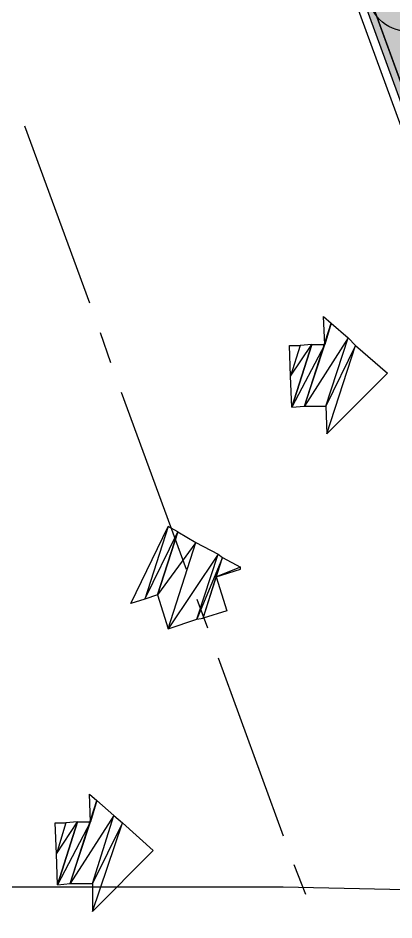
# Model space of a CAD drawing. Header units: metres. Extents: x 1 to 213, y 1 to 147.
# Drawn here: x 108.96 to 112.7, y 24.22 to 33.18 of the extents above; entities that cross this region are included whole.
import ezdxf

# ---------------------------------------------------------------- set-up
doc = ezdxf.new("R2010")
doc.units = ezdxf.units.M
doc.linetypes.add('DASHED', pattern=[1.524, 1.27, -0.254])
for name, color, linetype in [('00-BASE-ARQUITECTURA', 8, 'Continuous'), ('PJ-COPA-ADULTA', 8, 'DASHED'), ('PJ-GRAVILLA', 42, 'Continuous'), ('PJ-LIMITE-JARDIN', 7, 'Continuous'), ('PJ-RIEGO-SECTORES', 5, 'Continuous')]:
    doc.layers.add(name, color=color, linetype=linetype)

msp = doc.modelspace()

# ---------------------------------------------------------------- hatches: boundary and pattern name
at = {"layer": 'PJ-GRAVILLA'}
h = msp.add_hatch(dxfattribs=at)
h.set_pattern_fill('GRAVEL', scale=0.03)
h.paths.add_polyline_path([(110.243, 40.0403), (114.2999, 39.9962), (114.5204, 39.908), (129.9104, 39.908), (129.9544, 39.8198), (129.6458, 39.467), (129.6458, 39.2465), (129.9544, 38.4969), (140.1409, 15.9632), (139.7881, 15.9191), (134.5406, 16.6687), (130.7482, 16.8892), (127.7055, 17.5507), (127.4409, 17.7271), (125.9857, 18.1239), (123.7367, 19.1382), (121.9729, 20.1524), (120.0767, 21.5194), (118.4451, 22.9746), (116.8135, 24.7826), (114.9614, 27.3844), (114.344, 28.5309), (113.3739, 30.6917), (110.9045, 37.4385), (111.1249, 37.7472), (111.5218, 37.9677), (111.5218, 38.4087), (111.3454, 38.6291), (111.169, 38.6732), (110.7722, 38.4969), (110.5076, 38.6732), (110.0225, 39.8639), (110.243, 40.0403)])

# ---------------------------------------------------------------- linework, layer by layer
at = {"layer": '00-BASE-ARQUITECTURA'}
for points in [[(109.0048, 42.3862), (113.164, 31.0197)], [(109.1529, 42.4391), (113.3016, 31.0727)], [(119.8738, 21.7593), (119.2494, 22.2991), (118.6885, 22.8177), (117.8418, 23.6749), (117.4608, 24.0982), (116.8999, 24.7544), (115.9686, 25.9821), (115.196, 27.1568), (114.6139, 28.1728), (114.0953, 29.1782), (113.5979, 30.3107), (113.0899, 31.6653), (110.7827, 37.9836), (110.0525, 39.9626)], [(109.0259, 32.1098), (109.6715, 30.353)], [(112.0739, 30.1519), (112.0104, 29.9402), (111.9998, 30.2154), (112.0739, 30.1519)], [(112.2433, 30.0037), (111.8093, 29.3264), (112.0739, 30.1519), (112.2433, 30.0037)], [(109.7773, 30.0567), (109.8832, 29.7603)], [(112.021, 29.3264), (112.2433, 30.0037), (111.8093, 29.3264), (112.021, 29.3264)], [(112.3173, 29.9297), (112.021, 29.3264), (112.2433, 30.0037), (112.3173, 29.9297)], [(111.767, 29.9297), (111.6718, 29.6227), (111.6612, 29.9297), (111.767, 29.9297)], [(111.8834, 29.9402), (111.767, 29.9297), (111.6718, 29.6227), (111.8834, 29.9402)], [(111.8834, 29.9402), (111.6823, 29.3158), (111.6718, 29.6227), (111.8834, 29.9402)], [(111.8093, 29.3264), (112.0104, 29.9402), (111.6823, 29.3158), (111.8093, 29.3264)], [(112.0104, 29.9402), (111.6823, 29.3158), (111.8834, 29.9402), (112.0104, 29.9402)], [(112.0316, 29.0512), (112.3173, 29.9297), (112.021, 29.3264), (112.0316, 29.0512)], [(112.6348, 29.6545), (112.0316, 29.0512), (112.3173, 29.9297), (112.6348, 29.6545)], [(109.989, 29.464), (110.6346, 27.7072)], [(46.1292, 25.2518), (49.7064, 25.2201), (57.6545, 25.1777), (65.7295, 25.1142), (73.6459, 24.9661), (81.0859, 24.9343), (87.8063, 24.7967), (95.7227, 24.6592), (103.4697, 24.5533), (111.5977, 24.5533), (119.3235, 24.384), (125.5677, 24.3628), (133.4522, 24.2887), (136.4473, 24.1088), (135.6007, 25.9821), (134.2989, 28.7867)], [(110.4547, 28.1305), (110.2218, 27.4108), (110.0843, 27.3685), (110.4547, 28.1305)], [(110.5499, 28.0776), (110.4547, 28.1305), (110.2218, 27.4108), (110.5499, 28.0776)], [(110.5499, 28.0776), (110.3488, 27.4532), (110.2218, 27.4108), (110.5499, 28.0776)], [(110.7298, 27.9717), (110.3488, 27.4532), (110.5499, 28.0776), (110.7298, 27.9717)], [(110.4547, 27.1145), (110.7298, 27.9717), (110.3488, 27.4532), (110.4547, 27.1145)], [(110.9521, 27.8553), (110.4547, 27.1145), (110.7298, 27.9717), (110.9521, 27.8553)], [(110.7404, 27.2097), (110.9521, 27.8553), (110.4547, 27.1145), (110.7404, 27.2097)], [(110.9944, 27.8236), (110.7404, 27.2097), (110.9521, 27.8553), (110.9944, 27.8236)], [(110.8039, 27.2203), (110.9944, 27.8236), (110.7404, 27.2097), (110.8039, 27.2203)], [(111.1743, 27.7283), (110.9309, 27.6331), (110.9944, 27.8236), (111.1743, 27.7283)], [(111.1743, 27.7072), (111.1743, 27.7283), (110.9309, 27.6331), (111.1743, 27.7072)], [(111.0367, 27.2944), (110.8039, 27.2203), (110.9309, 27.6331), (111.0367, 27.2944)], [(110.7404, 27.4108), (110.8462, 27.1251)], [(110.9521, 26.8287), (111.5977, 25.0613)], [(109.7456, 25.4106), (109.6821, 25.1989), (109.6715, 25.4741), (109.7456, 25.4106)], [(109.9149, 25.2624), (109.481, 24.5851), (109.7456, 25.4106), (109.9149, 25.2624)], [(109.7033, 24.5851), (109.9149, 25.2624), (109.481, 24.5851), (109.7033, 24.5851)], [(109.9996, 25.1883), (109.7033, 24.5851), (109.9149, 25.2624), (109.9996, 25.1883)], [(109.4387, 25.1883), (109.3434, 24.8814), (109.3328, 25.1883), (109.4387, 25.1883)], [(109.5551, 25.1989), (109.4387, 25.1883), (109.3434, 24.8814), (109.5551, 25.1989)], [(109.5551, 25.1989), (109.354, 24.5745), (109.3434, 24.8814), (109.5551, 25.1989)], [(109.481, 24.5851), (109.6821, 25.1989), (109.354, 24.5745), (109.481, 24.5851)], [(109.6821, 25.1989), (109.354, 24.5745), (109.5551, 25.1989), (109.6821, 25.1989)], [(110.3065, 24.9132), (109.7033, 24.3099), (109.9996, 25.1883), (110.3065, 24.9132)], [(109.7033, 24.3099), (109.9996, 25.1883), (109.7033, 24.5851), (109.7033, 24.3099)], [(111.7035, 24.7756), (111.8199, 24.4792)]]:
    msp.add_lwpolyline(points, dxfattribs=at)
at = {"layer": 'PJ-COPA-ADULTA'}
msp.add_circle((112.8395, 33.4477), 0.4, dxfattribs=at)
at = {"layer": 'PJ-LIMITE-JARDIN'}
msp.add_lwpolyline([(139.7881, 15.9191), (134.5406, 16.6687), (130.7482, 16.8892), (127.7055, 17.5507), (127.4409, 17.7271), (125.9857, 18.1239), (123.7367, 19.1382), (121.9729, 20.1524), (120.0767, 21.5194), (118.4451, 22.9746), (116.8135, 24.7826), (114.9614, 27.3844), (114.344, 28.5309), (113.3739, 30.6917), (110.9045, 37.4385), (111.1249, 37.7472), (111.5218, 37.9677), (111.5218, 38.4087), (111.3454, 38.6291), (111.169, 38.6732), (110.7722, 38.4969), (110.5076, 38.6732), (110.0225, 39.8639), (110.243, 40.0403)], dxfattribs=at)
at = {"layer": 'PJ-RIEGO-SECTORES'}
msp.add_lwpolyline([(139.7881, 15.9191), (134.5406, 16.6687), (130.7482, 16.8892), (127.7055, 17.5507), (127.4409, 17.7271), (125.9857, 18.1239), (123.7367, 19.1382), (121.9729, 20.1524), (120.0767, 21.5194), (118.4451, 22.9746), (116.8135, 24.7826), (114.9614, 27.3844), (114.344, 28.5309), (113.3739, 30.6917), (110.9045, 37.4385), (111.1249, 37.7472), (111.5218, 37.9677), (111.5218, 38.4087), (111.3454, 38.6291), (111.169, 38.6732), (110.7722, 38.4969), (110.5076, 38.6732), (110.0225, 39.8639), (110.243, 40.0403)], dxfattribs=at)

doc.saveas('drawing.dxf')
